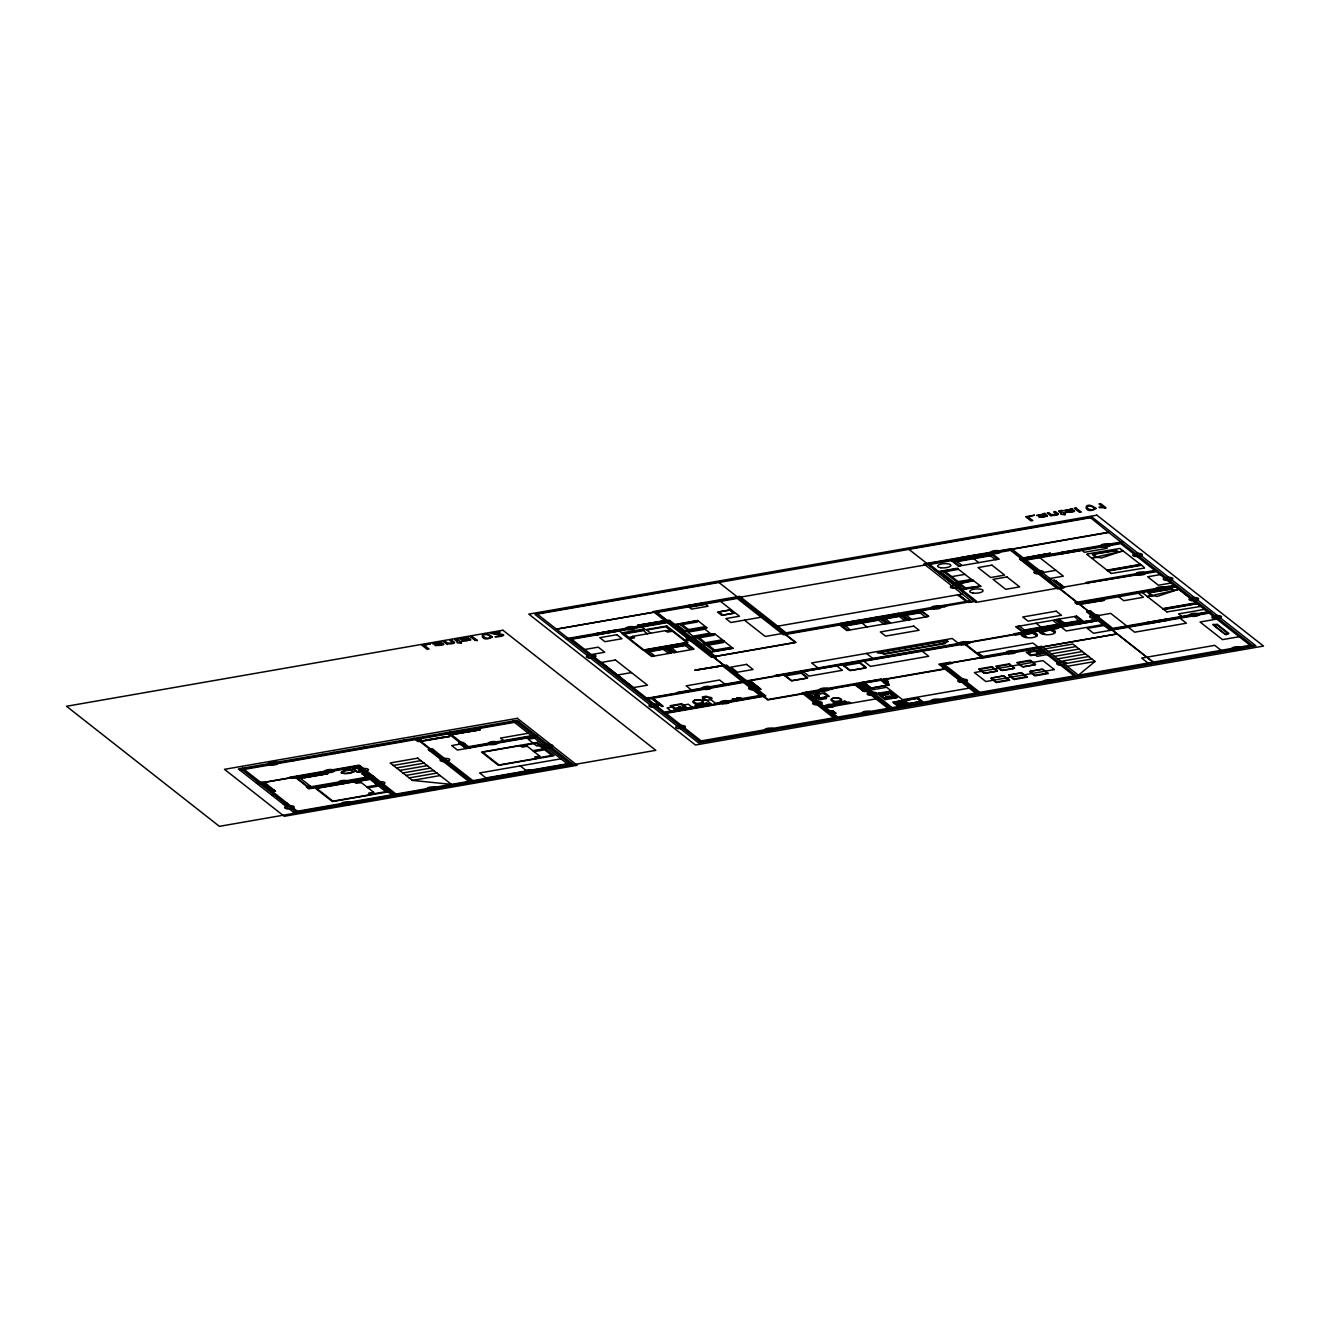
<?xml version="1.0" encoding="UTF-8"?>
<svg xmlns="http://www.w3.org/2000/svg" width="1330" height="1330" viewBox="0 0 1330 1330"><rect width="100%" height="100%" fill="white"/><g stroke="black" fill="none" stroke-linecap="round" stroke-linejoin="round"><path stroke-width="1.5" d="M886.512 694.061L884.982 694.393M652.598 656.322L671.949 652.93L664.751 647.245L644.285 650.819L651.717 656.505L652.614 656.288L645.898 651.018L664.136 647.843L670.869 653.113M674.676 652.564L694.027 649.156L686.829 643.487L666.38 647.062L673.795 652.747L674.692 652.531L667.993 647.245L686.214 644.069L693.146 649.389M887.526 623.587L880.344 617.951L887.775 623.637L907.991 620.096L900.809 614.377M901.092 614.327L908.506 620.029L909.404 619.813L902.704 614.527L920.925 611.351L928.739 616.472L921.54 610.769M961.856 589.722L981.008 586.331L973.011 580.329M1015.571 626.613L1022.787 632.282L1063.401 625.2L1056.436 619.398L1064.033 624.618L1082.254 621.442L1076.319 615.94L1083.867 621.642M1045.546 516.256L1045.463 516.306A3.325 1.064 -3.4 0 1 1040.193 516.771M483.106 635.358L483.488 636.388A25.37 8.046 -3.4 0 0 484.369 637.103C485.566 638.483 491.385 638.965 490.155 636.372A26.151 8.296 -3.4 0 0 489.274 635.657L487.063 634.676A2.693 0.848 -3.4 0 0 482.956 635.358M1086.909 506.896L1087.292 507.927A25.37 8.046 -3.4 0 0 1088.156 508.642C1089.403 510.171 1095.388 510.304 1093.942 507.91A26.151 8.296 -3.4 0 0 1093.077 507.195L1090.866 506.215M463.439 640.528A3.325 1.064 -3.4 0 0 468.758 640.062L468.642 639.531M882.688 693.928L887.31 693.645M886.661 697.036L891.266 696.77M434.744 643.62L439.748 643.072A4.705 1.496 -3.4 0 1 440.629 643.537M461.793 638.915L466.797 638.35A4.705 1.496 -3.4 0 1 467.661 638.816M1038.547 515.176L1043.551 514.61A4.705 1.496 -3.4 0 1 1044.416 515.076L1044.715 515.259A14.929 4.738 -3.4 0 0 1041.689 515.558M1065.596 510.454L1070.6 509.905A4.705 1.496 -3.4 0 1 1071.465 510.371L1071.764 510.554A14.929 4.738 -3.4 0 0 1068.738 510.853M883.652 694.31L884.666 694.393M888.673 696.704L890.319 696.754M887.293 694.061L883.602 695.041M891.266 697.186L892.114 697.369M443.655 644.718L434.993 645.532L436.589 645.166M470.637 640.079L462.042 640.811L463.638 640.462M1047.441 516.289L1038.88 517.104L1040.376 516.705M1074.507 511.551L1065.845 512.366L1067.425 512M452.449 642.856L447.661 643.105A7.498 2.377 -3.4 0 1 447.179 642.789L445.085 641.143L443.372 641.442L447.196 644.452L448.41 643.787A3.907 1.247 -3.4 0 0 451.518 643.77A3.741 1.18 -3.4 0 0 454.544 642.789M1056.253 514.394L1051.465 514.644A7.498 2.377 -3.4 0 1 1050.966 514.328L1048.871 512.682L1047.176 512.981L1050.999 515.99L1052.213 515.325A3.907 1.247 -3.4 0 0 1055.322 515.325A3.741 1.18 -3.4 0 0 1058.348 514.344M884.55 693.562L886.462 693.695M678.084 693.296L677.07 692.498L741.924 681.193L722.124 665.482L694.709 670.254L726.513 665.083L765.831 695.972L666.031 713.346L701.11 740.91L833.644 717.818L801.94 692.897L860.443 682.706L892.164 707.626L1074.241 675.906L1039.029 648.259L982.155 658.167L980.576 656.92L1041.623 646.28L1078.43 675.175L1095.022 661.476L1072.828 644.036L1044.964 648.89M819.164 696.172L818.798 696.188M1036.27 652.382L1037.749 652.165M370.538 794.642L373.647 792.264L361.178 782.472L354.246 781.841L316.64 788.407L332.916 801.192L370.538 794.642L368.626 793.145L373.647 792.264M629.556 638.716L632.664 636.355L665.532 630.62L672.465 631.251L686.729 642.457L643.82 649.938L629.556 638.716L634.56 637.851L632.664 636.355M684.119 631.783L707.111 627.677L685.183 631.118L676.887 624.601L697.901 620.512L674.809 624.468M536.572 758.416L539.681 756.055L527.212 746.246L520.296 745.631L482.674 752.182L498.966 764.966L536.572 758.416L534.677 756.92L539.681 756.055M700.927 644.984L724.002 640.811L702.107 644.285L693.811 637.768L714.709 633.662L691.733 637.635M909.338 619.88L927.692 616.638M887.559 698.167L891.1 697.319M817.451 696.022L819.164 695.923M1037.982 652.531L1037.167 652.731L1041.423 651.883M678.466 707.211L679.796 707.128M1087.042 554.012L1119.927 548.442L1144.515 567.577M1144.415 568.06L1111.215 573.479M1142.819 592.482L1143.8 592.133M1200.225 606.497L1166.959 611.933M814.027 696.637L817.834 696.022M814.243 696.588L818.748 695.923M1037.999 652.199L1041.407 651.65M1092.545 554.128L1116.236 550.254M1093.925 554.244L1115.621 550.72M1148.322 592.582L1172.029 588.708M1149.702 592.715L1171.398 589.19M1036.652 652.332L1039.927 651.8M715.058 634.061L723.42 640.595M710.237 652.299L733.196 648.242L711.301 651.634L703.005 645.1L724.401 641.326L723.62 641.027M1040.093 651.733L1041.207 651.667M680.977 708.441L680.179 708.574M672.498 705.831L681.01 704.435M684.119 707.161L675.673 708.541M826.861 696.188C821.258 701.908 805.016 691.899 824.035 693.612M1028.489 652.365L1037.367 650.852L1040.609 653.23M1040.442 653.446L1031.415 654.909M889.537 697.535L890.402 697.236M1121.439 551.302L1101.406 557.985A7.282 2.311 -3.4 0 0 1091.614 558.118L1123.268 550.886M1177.216 589.772L1157.183 596.455A7.282 2.311 -3.4 0 0 1147.408 596.588L1179.045 589.356M957.766 569.489L944.001 571.9M356.207 771.151L353.248 772.082A7.382 2.344 -3.4 0 1 341.494 773.112L341.079 772.813A7.382 2.344 -3.4 0 1 350.671 770.053L354.495 769.804M360.979 771.45L357.986 771.915M696.272 705.133L706.662 703.387M834.392 703.171L844.783 701.425M845.697 702.423L835.423 704.168M1040.376 653.462L1037.067 650.852M457.37 639.547L458.168 638.865M1061.174 511.102L1061.972 510.421M807.293 678.184L791.566 680.794M865.73 667.993L850.053 670.603M733.296 699.863L732.697 699.131M739.763 698.749L739.181 698.017M973.527 580.628L955.838 583.72L962.754 589.157L980.459 586.081M1074.557 616.521L1079.162 621.143M815.207 696.903L814.293 696.87M1043.269 513.663L1045.064 513.347M1070.317 508.958L1072.113 508.642M1104.931 508.01L1106.028 507.827L1100.725 503.654L1099.012 503.954L1103.152 507.195A11.372 3.608 -3.4 0 0 1098.946 507.195L1099.578 507.678A9.21 2.926 -3.4 0 1 1104.997 507.994M439.465 642.124L441.261 641.808M466.514 637.403L468.31 637.103M959.346 557.885L978.863 554.494L980.277 555.607M556.372 629.123L738.034 597.469M1012.629 549.706L1008.606 550.404L1013.261 550.204M556.472 629.19L738.133 597.552M1008.722 550.653L929.653 564.435L976.469 601.193L968.473 602.473L958.814 594.61M654.46 612.498L658.633 611.767M659.015 612.066L737.252 598.433L783.553 634.809L946.179 606.347L944.633 605.399M954.159 561.609L992.33 554.942M957.101 561.593L990.451 555.79M959.695 565.948L997.866 559.298M957.667 568.209L938.664 571.518L954.092 583.621L973.244 580.312M958.115 568.575L940.559 571.634L955.056 583.006L972.629 579.947M1023.152 557.968L1050.567 553.197L1019.528 558.966L1057.45 588.924L1064.017 587.777L1063.169 587.112M1046.677 553.978L1027.674 557.669M641.891 624.917L661.276 621.542M729.322 610.021L717.485 612.083L721.708 615.391L733.562 613.33M565.932 638.749L665.731 621.359M719.031 611.95L729.488 610.138M1020.11 559.598L1123.285 541.659M615.574 630.254L596.073 633.645L597.502 634.776M665.881 621.459L670.054 620.744M1058.996 553.014L1078.497 549.606M1077.416 550.105L1060.376 552.765M597.336 634.643L616.854 631.251M1060.259 554.012L1079.761 550.603M667.327 622.606L571.701 639.264L646.297 697.851L651.334 697.951M1025.912 560.146L1120.691 543.621L1154.822 570.437L1086.394 582.357L1087.973 583.604M722.955 615.025L733.395 613.213M951.731 576.638L964.915 574.344M680.677 624.901L697.269 622.024L697.502 621.01M631.966 636.887L628.907 637.419L624.468 633.928L643.404 630.62L647.427 633.778M667.078 630.769L670.137 630.237L665.698 626.746L646.762 630.038L650.769 633.196M672.465 631.251L667.444 632.116L665.532 630.62M956.669 581.842L971.282 579.498M686.945 629.838L703.537 626.945L705.798 627.527M761.176 617.236L730.852 622.507L725.848 618.583L739.463 616.222L720.528 601.343M958.98 583.986L973.011 580.728M584.751 649.506L598.234 647.161L604.701 652.232L591.218 654.593M1041.939 572.731L1055.87 570.304M964.217 588.093L979.927 586.164M697.585 638.084L714.193 635.191L714.426 634.177M1049.42 578.6L1063.352 576.173L1039.844 557.719M777.684 626.181L962.255 594.044M958.963 595.807L960.077 595.607M1106.976 570.171L1140.409 564.352M1107.358 570.47L1140.791 564.652M1107.74 570.769L1141.173 564.951M1108.106 571.069L1141.556 565.25M646.779 651.7L665 648.525M668.857 647.943L687.095 644.767M649.489 651.7L663.288 649.289M1055.056 581.011L1056.17 580.828M671.567 647.943L685.366 645.532M703.869 643.005L720.461 640.112L722.722 640.694M706.779 645.416L723.37 642.523L723.62 641.509M965.098 600.628L966.212 600.429L959.828 595.657M652.432 656.139L654.31 655.54L648.99 651.318M670.653 652.964L668.042 653.03L662.789 648.907M674.51 652.365L676.388 651.783L671.085 647.56M692.731 649.19L690.12 649.273L684.884 645.15M781.957 633.562L765.249 636.471L744.468 620.146M861.341 620.196L878.581 616.887M880.011 616.937L897.567 613.878M785.116 633.911L974.391 601.044M1061.19 585.832L1062.304 585.632M1061.074 587.079L1063.584 586.63L1053.792 580.013L1062.886 587.162M1086.71 582.606L1085.729 583.172M1058.564 587.993L976.087 602.374L927.875 564.502L738.699 597.453L796.005 642.457L711.417 657.236L653.246 611.551L739.646 596.306L786.146 632.831L970.701 600.678L923.885 563.903L1011.315 548.675L1062.338 588.06M1058.846 587.943L1157.482 570.769M842.439 625.981L880.626 619.331M882.837 618.832L901.058 615.657M903.569 615.208L921.806 612.033M845.381 625.981L878.731 620.179M885.531 618.832L899.329 616.422M906.279 615.208L920.077 612.814M713.063 650.353L729.655 647.461L731.916 648.043M1160.159 574.61L1147.657 576.788L1158.413 585.233L1170.899 583.055M847.958 630.32L886.146 623.687M888.473 623.255L890.368 622.673L885.049 618.45M906.694 620.079L904.084 620.162L898.847 616.039M909.221 619.647L911.1 619.049L905.797 614.826M927.442 616.472L924.832 616.555L919.595 612.432M617.536 675.008L631.467 672.581M1077.765 602.823L1176.501 585.715M698.832 669.655L718.616 666.579M723.088 666.413L727.277 665.682M1057.267 619.331L1075.737 616.322M1016.968 626.546L1055.139 619.896M1096.785 615.807L1110.716 613.379L1126.743 625.981M1024.383 630.054L1057.732 624.236M1064.881 623.155L1078.68 620.761M1022.504 630.886L1060.675 624.236M1063.152 623.92L1081.373 620.744M746.13 680.495L749.156 680.943M1075.022 623.321L1094.524 619.93M1162.753 608.641L1196.185 602.823M293.265 760.261L323.356 755.024M334.728 753.046L364.819 747.809M374.611 746.097L404.702 740.86M1163.135 608.941L1196.568 603.122M1076.286 624.319L1095.787 620.927M239.965 770.153L518.65 721.608M747.66 681.692L750.702 681.193L761.076 689.339L759.729 689.572L748.823 681.01M1163.517 609.24L1196.95 603.421M447.711 734.326L451.884 733.595M1163.9 609.539L1197.333 603.72M785.099 675.956L801.807 673.047M843.619 665.765L860.327 662.855M1022.388 634.693L1033.327 632.797M1040.309 631.584L1051.249 629.672M456.572 733.512L476.356 730.436M1024.017 634.693L1032.296 633.246M1041.939 631.567L1050.218 630.137M653.03 699.613L654.36 699.381M750.851 682.589L752.198 682.356M417.304 740.993L421.477 740.261M420.613 741.026L449.873 736.421L422.458 741.192L418.102 737.601M420.729 741.126L418.052 741.591L413.913 738.333M1025.779 637.353L1026.91 637.004L1023.718 634.46M1037.101 635.557L1031.997 633.03M1043.701 634.227L1044.831 633.878L1041.639 631.351M1055.023 632.432L1049.919 629.905M1102.853 624.585L1066.261 630.969L1061.323 627.078M1104 625.482L1087.292 628.392L1093.509 633.28L1209.186 613.13L1250.117 645.266L1078.43 675.175M792.248 680.578L806.878 678.034M850.768 670.387L865.398 667.826M1204.431 609.389L1178.53 613.911L1181.688 616.405M660.378 705.382L661.725 705.149M758.216 688.375L759.546 688.142M1147.491 622.507L1166.992 619.115M461.377 742.423L458.7 742.888L465.982 748.674M461.51 742.522L462.84 742.29L470.155 747.942M459.382 743.503L463.555 742.772M1148.754 623.504L1168.255 620.113M430.887 749.089L428.21 749.555L470.321 782.639M460.147 744.102L451.685 745.565L457.404 750.054L537.287 736.255M671.983 707.061L667.111 707.909L670.918 710.902M683.554 705.05L688.342 704.218L692.149 707.194M431.003 749.189L432.35 748.956L474.494 781.907M460.712 744.551L464.901 743.819M428.975 750.153L433.148 749.438M528.359 733.246L500.496 738.1L503.671 740.594M678.948 707.46L679.83 707.51M430.305 751.201L434.478 750.486M738.15 698.15L736.803 698.134L738.15 698.15A6.268 1.995 -3.4 0 0 738.632 698.699L741.059 698.15M740.561 697.768L739.114 698.499M736.105 699.081L732.148 699.231L734.592 699.281M733.262 699.846L736.321 699.248M737.768 698.849L741.126 698.466L740.178 697.735M256.407 783.071L262.625 782.007L263.639 782.805M464.403 747.427L535.707 735.008M257.987 784.318L265.152 783.038L275.543 791.2L274.213 791.433L263.307 782.871M360.796 766.396L290.721 778.1M299.433 777.551L294.778 777.9M357.62 767.925L353.098 768.707L357.604 772.248L362.142 771.467M1040.093 649.09L1039.262 649.223L1046.045 653.762M265.335 784.467L266.665 784.235M304.47 777.651L323.872 774.276M300.58 778.449L327.995 773.661L295.426 778.25M418.019 758.1L390.172 762.955L412.367 780.394L451.485 784.384L417.653 758.167M534.594 738.15L528.193 739.264L536.805 746.03L543.205 744.916M1216.767 619.082L1200.059 621.991L1222.503 639.63L1239.227 636.721M830.851 688.076L833.378 688.458M856.487 683.62L854.824 683.903L855.672 684.568M881.408 679.314L860.759 682.656L881.158 679.115L888.773 685.083L868.374 688.641L888.523 684.884M357.072 771.832L356.789 771.882M393.331 765.448L421.194 760.594M832.131 689.073L833.095 688.508M857.767 684.618L855.257 685.05L865.032 691.667L855.938 684.518M1048.123 651.384L1075.987 646.53M807.692 693.429L832.214 689.156L830.635 687.909M808.357 693.944L818.399 692.199L820.244 693.645M856.52 686.047L857.634 685.848M809.421 694.775L816.204 699.297L815.357 699.447M1045.646 653.928L1039.478 649.09M811.333 695.208L824.849 692.847L829.222 696.288L815.722 698.649M364.437 773.262L361.876 773.711L363.273 774.625A6.268 1.995 -3.4 0 1 364.902 774.276L364.62 774.06A6.268 1.995 -3.4 0 1 362.874 774.309L363.273 774.625M362.408 773.877L365.235 773.378M396.506 767.942L424.37 763.088M1047.092 654.593L1037.067 656.338L1035.206 654.875M1051.299 653.878L1079.162 649.023M362.408 774.126L364.088 773.944M272.683 790.236L274.03 790.003M365.617 774.193L363.705 774.526L366.232 774.675M527.212 746.246L522.191 747.128L520.296 745.631M365.9 775.373L364.337 775.639L365.235 776.088M870.385 687.444L863.536 683.038M364.719 775.673L367.695 775.307M364.852 776.055L367.429 775.606L365.983 774.725M399.682 770.436L427.545 765.581M979.196 669.472L992.562 667.145M996.519 666.679L1009.886 664.352M1017.483 663.022L1030.866 660.694M1054.474 656.372L1082.337 651.517M310.472 786.213L306.332 786.811L307.097 787.41M373.165 776.121L306.931 787.443L308.743 788.856L374.761 777.368M862.655 690.852L863.768 690.669M869.953 690.187L886.678 687.278L902.538 699.73L969.271 688.109M816.421 700.278L826.445 698.533L824.633 697.103M271.968 795.29L276.158 794.559M402.857 772.93L430.721 768.075M1057.649 658.865L1085.513 654.011M371.203 778.582L315.493 788.291L332.4 801.591L388.127 791.882M275.426 795.606L277.106 795.307M532.815 750.652L543.405 748.807L536.206 743.171L524.519 745.199L525.666 746.113M534.078 751.65L544.668 749.804L551.867 755.457L540.163 757.485L538.999 756.571M984.915 673.163L996.619 671.118M985.098 673.312L996.802 671.268M1002.238 670.37L1013.942 668.325M1023.202 666.712L1034.906 664.668M1002.421 670.519L1014.125 668.475M1023.402 666.862L1035.106 664.817M361.178 782.472L356.157 783.337L354.246 781.841M406.016 775.423L433.879 770.569M1060.825 661.359L1088.688 656.505M833.245 703.154L845.149 701.076L846.861 702.423M409.191 777.9L437.055 773.046M1063.983 663.836L1091.847 658.982M824.184 706.38L849.139 702.024L850.718 703.271M991.365 677.951L1003.069 675.906M1009.104 674.909L1020.808 672.864M1030.085 671.251L1041.789 669.223M366.781 786.878L377.371 785.033L370.172 779.38L358.468 781.425L359.632 782.323M991.548 678.101L1003.252 676.056M1009.304 675.058L1021.008 673.013M1030.268 671.401L1041.972 669.372M825.78 707.626L875.938 698.882M368.044 787.859L378.634 786.03L385.816 791.666L374.112 793.711L372.949 792.796M412.367 780.394L440.23 775.54M1067.159 666.33L1095.022 661.476M284.953 803.087L286.615 802.788M283.39 804.268L287.563 803.536M895.805 697.652L896.653 697.502M995.605 682.074L1008.971 679.746M1013.344 679.048L1026.727 676.704M1034.324 675.391L1047.691 673.063M832.946 710.785L831.267 710.985L832.381 712.032M830.12 711.533L833.095 711.168M560.894 758.815L479.615 772.963L485.965 777.95L567.245 763.786M831.898 711.484L833.478 711.201L832.563 710.752M831.566 712.165L834.093 712.315L832.181 712.647M834.525 712.215L834.941 712.548A6.268 1.995 -3.4 0 0 833.179 712.797L832.863 712.531A6.268 1.995 -3.4 0 0 834.525 712.215L835.922 713.129L833.361 713.578M894.359 702.14L916.653 698.25M833.727 712.913L835.406 712.714M916.137 698.649L894.508 702.406L898.216 705.316L919.828 701.558M832.58 713.462L835.39 712.98M894.824 702.656L904.167 701.026L907.243 703.437M894.94 702.739L904.284 701.11M835.755 713.262L833.312 712.764M895.256 702.988L904.699 701.442M895.672 703.321L905.015 701.691L895.772 703.404M896.104 703.653L905.547 702.107M896.536 704.002L905.88 702.373M896.653 704.085L905.996 702.456M896.969 704.335L906.412 702.789M897.418 704.701L906.761 703.071M897.517 704.784L906.861 703.154M898.698 705.532L920.992 701.658M293.199 811.965L571.867 763.42M1076.751 676.355L978.947 693.379L942.272 664.568L1117.034 633.928L982.355 657.286L964.583 643.338L1099.162 619.88L1153.925 662.905L1077.034 676.305L1040.127 647.311M996.586 559.514L995.472 559.531M884.832 623.903L883.718 623.92M1173.891 586.896L1176.086 587.045M1018.248 626.314L1019.428 626.314M1038.181 652.348L1040.193 652.049M679.065 707.011L680.195 707.128M1070.451 509.39L1063.618 510.62L1067.275 511.501A8.811 2.793 -3.4 0 0 1068.256 511.385L1068.987 511.302A19.002 6.035 -3.4 0 1 1072.263 510.936M1068.372 511.385L1065.879 510.87M1058.68 619.281L1065.363 623.537M886.146 679.048L882.837 679.464L884.217 682.905M888.008 684.834L887.127 684.917L885.248 679.115L883.22 679.514L884.683 683.304M439.598 642.556L432.765 643.836L436.44 644.668A8.811 2.793 -3.4 0 0 437.42 644.551L438.152 644.468A19.002 6.035 -3.4 0 1 441.41 644.102M1043.402 514.095L1036.569 515.342L1040.226 516.206A8.811 2.793 -3.4 0 0 1041.224 516.106M466.647 637.835L459.814 639.132L463.488 639.946A8.811 2.793 -3.4 0 0 464.469 639.846L465.184 639.763A19.002 6.035 -3.4 0 1 468.459 639.381M888.008 697.834L886.744 697.469M881.873 693.695L882.97 693.794M887.043 694.16L888.141 694.26M885.83 696.804L886.944 696.903M883.968 694.709L882.771 694.36M365.085 774.492L364.237 774.393M681.293 708.125L679.929 707.527M681.043 708.125L679.863 707.311M814.359 696.903L814.093 696.903M1038.88 515.591L1041.939 516.007A19.002 6.035 -3.4 0 1 1045.214 515.641M836.936 702.506L834.509 701.691A7.382 2.344 -3.4 0 1 833.262 698.017L834.442 697.818A7.382 2.344 -3.4 0 1 841.308 700.511L841.458 701.725M698.815 704.468L696.388 703.653A7.382 2.344 -3.4 0 1 695.141 699.979L696.322 699.78A7.382 2.344 -3.4 0 1 703.188 702.473L703.337 703.686M435.043 644.036L437.869 644.003A14.929 4.738 -3.4 0 1 440.912 643.703L440.679 643.52M830.701 711.334L831.815 712.132M1036.802 635.524L1032.795 632.382L1021.872 634.277L1025.879 637.436M906.927 620.245L900.177 614.959L881.956 618.134L888.639 623.388M999.262 559.215L992.047 553.563L951.432 560.628L958.647 566.297M998.032 559.431L991.365 554.194L953.194 560.844L959.861 566.081M989.919 555.375L995.023 559.365M1056.186 619.547L1063.401 625.2M1054.973 619.747L1061.639 624.984L1023.468 631.634L1016.802 626.413M1053.161 620.644L1058.264 624.651M973.776 558.7L978.78 562.623M1036.053 623.221L1041.058 627.145M956.569 561.177L961.673 565.183M957.667 568.642L972.163 580.03M1019.827 626.463L1024.915 630.47M945.414 571.667L958.066 581.592M943.086 571.185L957.583 582.557M1176.186 587.112L1200.292 606.031M1172.262 588.824L1174.307 590.437M1171.647 589.306L1173.359 590.653M1116.485 550.371L1118.53 551.967M1115.853 550.836L1117.566 552.183M1104.715 546.414L1107.142 548.326L1084.432 552.283L1082.005 550.371M1149.502 593.163L1152.395 595.441M1148.123 593.03L1151.447 595.657M1180.026 618.217L1186.377 623.205L1134.64 632.216L1128.305 627.228M1221.09 650.32L1214.739 645.349L1141.655 658.084L1147.99 663.055M1093.709 554.693L1096.618 556.971M1142.753 592.931L1166.859 611.867M1092.329 554.577L1095.654 557.187M1138.164 593.114L1143.451 597.27L1123.75 600.711L1118.464 596.555M1086.976 554.46L1111.082 573.396M1078.331 549.49L1079.927 550.736M1166.826 618.999L1168.422 620.245M1077.101 549.855L1078.098 550.903M1165.313 619.414L1166.859 620.362M1060.974 552.964L1061.922 553.712M1149.153 622.224L1150.101 622.972M1058.83 552.881L1060.409 554.128M1147.325 622.39L1148.904 623.637M1085.463 583.222L1156.418 571.684L1173.858 585.383L1074.889 602.623L1076.835 604.153L1175.437 586.63L1207.607 611.883L1112.828 628.392L1090.733 611.052L1086.56 611.783L1096.336 619.464L1013.842 633.828L1015.422 635.075L1097.915 620.711L1110.234 630.37M1055.92 580.861L1062.171 585.665M1080.758 603.454L1081.706 604.202L1104.565 600.229L1077.416 604.036M1090.484 611.102L1087.142 611.684M1094.357 619.813L1095.953 621.043M1092.844 620.229L1094.39 621.177M1076.685 623.038L1077.633 623.787M1074.856 623.205L1076.436 624.452M977.467 554.726L978.448 555.774M961.341 557.852L962.288 558.583M1051.099 628.907C1064.898 634.077 1040.575 637.818 1038.813 631.052M1054.723 632.398L1050.717 629.256L1039.777 631.168L1043.801 634.31M959.196 557.769L960.775 558.999M1033.177 632.033C1046.76 636.92 1022.77 641.126 1020.891 634.161M960.26 583.754L965.497 587.877M958.149 583.321L965.065 588.758M1037.899 646.929L1032.978 643.055L977.932 652.631L982.87 656.521M976.27 602.241L927.625 564.036L1009.819 549.722L1098.746 619.547L744.617 681.243L713.528 656.837M968.689 601.027L970.268 602.274M1029.004 650.004L1030.833 651.434M957.7 594.809L966.361 601.625M1028.356 652.564L1031.265 654.859M1042.936 669.323L1048.323 673.562L1034.956 675.889L1029.57 671.65M1042.437 669.406L1047.192 673.146M1035.621 664.435L1030.235 660.195L1016.851 662.523L1022.238 666.762M1030.368 660.777L1035.122 664.518M1030.068 671.567L1034.823 675.308M1017.982 662.938L1022.753 666.663M943.053 605.499L944.633 606.746M1021.972 672.98L1027.359 677.203L1013.992 679.547L1008.589 675.308M1021.457 673.063L1026.228 676.804M1014.64 668.076L1009.254 663.853L995.887 666.18L1001.274 670.403M1009.387 664.435L1014.142 668.175M1009.088 675.224L1013.859 678.948M997.018 666.579L1001.773 670.32M1004.216 676.022L1009.62 680.245L996.237 682.573L990.85 678.35M997.334 670.869L991.931 666.646L978.564 668.973L983.951 673.213M992.064 667.228L996.818 670.968M1003.718 676.106L1008.473 679.846M958.548 643.471L952.214 638.483L811.666 662.955L818.017 667.943M991.349 678.25L996.104 681.991M979.695 669.389L984.449 673.113M898.482 613.263L900.061 614.51M896.802 613.562L898.398 614.793M979.794 692.365L944.583 664.701L952.064 663.404L950.485 662.157L938.814 664.185L975.605 693.096M879.695 616.688L881.241 617.635M878.615 617.187L879.562 617.935M922.322 651.301L928.656 656.272L870.485 666.413L864.151 661.426M886.329 623.82L879.662 618.583L841.474 625.233L848.141 630.47M878.199 619.763L883.303 623.753M861.025 619.946L862.572 620.894M859.912 620.129L842.356 623.188M859.945 620.428L861.059 621.31M862.056 623.072L867.06 627.012M842.954 623.388L843.902 624.136M844.849 625.566L849.953 629.572M840.809 623.305L842.389 624.551M839.712 625.017L846.911 630.686M866.445 653.412L872.796 658.4M917.8 698.35L921.507 701.259M917.284 698.749L920.343 701.159M859.546 662.24L866.279 667.527M859.712 662.972L865.647 667.643M879.928 679.563L887.043 685.149M905.281 700.844L908.357 703.254M889.421 691.55L896.819 697.369M892.147 693.994L893.494 695.058M891.366 694.127L892.713 695.191M888.024 691.8L895.423 697.618M887.343 691.667L895.273 697.901M893.843 702.523L897.534 705.432M844.234 665.665L850.186 670.337M842.821 665.15L849.554 670.436M878.714 693.163L886.628 699.397M863.918 682.356L871.034 687.943M861.69 682.739L868.789 688.325M861.358 682.805L868.457 688.375M837.119 666.147L842.405 670.287L808.973 676.122L803.686 671.966M856.271 683.437L887.991 708.358L837.833 717.086L806.113 692.182M857.385 685.898L863.519 690.702M856.769 685.997L862.904 690.819M730.286 610.104L733.994 613.014M729.871 610.171L733.578 613.08M844.999 701.509L845.863 702.19M801.026 672.431L807.759 677.718M801.192 673.163L807.144 677.835M824.184 693.678L827.094 695.956M835.24 702.805L833.212 702.839L834.974 704.501M718.882 611.833L723.104 615.158M834.243 703.387L835.107 704.069M705.066 602.507L706.662 603.754M703.836 602.889L687.128 605.798M703.869 603.172L704.833 603.92M814.858 695.307L817.767 697.585M809.82 694.609L815.972 699.43L809.654 694.626M785.731 675.856L791.666 680.528M832.43 712.614L833.361 713.429M784.301 675.341L791.051 680.628M776.87 675.108L778.449 676.355M687.71 605.998L688.674 606.746M776.238 676.222L970.152 642.972L968.556 641.725L774.891 675.49L775.905 676.288M685.565 605.915L687.161 607.162M698.167 620.877L706.496 627.428M724.285 641.393L732.597 647.926M682.207 624.635L688.491 629.572M699.131 637.802L705.415 642.739M708.325 645.15L714.609 650.087M679.663 624.119L687.959 630.636M696.588 637.286L704.883 643.803M705.781 644.618L714.077 651.151M751.882 682.423L759.38 688.175M751.018 682.573L758.516 688.325M658.383 611.567L659.148 612.166L654.36 612.265M656.222 611.817L713.312 656.671L795.224 642.39L718.366 582.025L536.705 613.679L568.841 638.915L668.042 621.625L655.673 611.916M666.047 621.442L664.9 620.545L637.486 625.316L669.289 620.146L716.355 657.103L711.583 657.203M724.883 684.169L719.596 680.012L686.164 685.848L691.45 689.987M739.596 697.934L740.66 698.782M738.034 699.048L735.689 698.749L736.421 699.331M642.041 627.012L644.485 628.924L621.775 632.881L619.331 630.969M734.675 699.63L733.528 698.998M733.113 699.065L734.193 699.913M615.424 630.121L617.004 631.368M708.74 704.385L707.028 703.038L695.125 705.116L696.854 706.463M614.177 630.487L597.469 633.396M614.227 630.786L615.175 631.534M706.878 703.47L707.743 704.152M697.12 704.767L695.307 704.983M696.122 705.349L696.987 706.031M679.065 692.149L680.661 693.395M598.068 633.612L599.015 634.36M689.522 707.543L673.695 710.419M686.928 707.71L681.808 703.67L670.237 705.698L675.374 709.721M681.16 704.501L684.268 706.945L675.557 708.524L672.382 706.031M652.847 698.183L663.238 706.346L661.908 706.579L651.002 698.017M654.061 699.43L661.559 705.183M653.329 699.563L660.678 705.332M648.308 697.502L649.888 698.749M467.711 638.816L467.961 638.999A14.929 4.738 -3.4 0 0 464.935 639.314L461.843 639.181M457.221 640.013L461.743 641.908L460.03 642.207L461.377 643.271L457.071 642.723L457.819 642.107L455.625 640.378M573.463 764.667L517.071 720.361L238.386 768.923L294.778 813.212M512.881 721.093L569.273 765.398M520.263 765.881L526.597 770.868M449.939 732.065L452.948 734.509L480.363 729.738L448.559 734.908L445.75 732.797M445.351 736.72L425.949 740.095M403.755 740.112L405.334 741.359M373.663 745.349L375.243 746.596M363.871 747.061L365.451 748.308M397.587 795.307L359.216 765.149L289.375 777.352L290.389 778.15M355.027 765.881L393.414 796.022M365.368 774.243L364.437 773.412M357.487 768.358L361.145 771.217M363.339 773.362L364.487 774.093M365.434 774.825L366.531 775.872M333.78 752.298L335.36 753.545M354.096 768.94L357.737 771.816M322.392 754.276L323.988 755.523M292.301 759.53L293.897 760.76M297.371 775.922L312.916 788.141M291.337 776.986L292.933 778.216M265.634 784.417L272.983 790.186M242.559 768.191L298.967 812.48M274.479 794.858L285.9 803.819M443.389 644.003L441.676 642.639A16.575 5.254 -3.4 0 1 441.327 642.307M1072.446 511.086L1072.595 511.551A3.325 1.064 -3.4 0 1 1067.242 512.067M441.593 644.252L441.676 644.767A3.325 1.064 -3.4 0 1 436.39 645.233M1060.974 511.501L1065.546 513.463L1063.834 513.762L1065.164 514.81L1060.875 514.278L1061.623 513.663L1059.428 511.934A9.127 2.893 -3.4 0 1 1058.863 511.402M679.032 707.444L680.029 708.242L679.447 707.61M1056.336 514.062L1053.659 511.851L1055.372 511.551L1057.915 513.58A8.163 2.594 -3.4 0 1 1058.298 513.945M452.549 642.506L449.856 640.312L451.568 640.013L454.129 642.024A8.163 2.594 -3.4 0 1 454.494 642.407M1086.743 506.896A2.693 0.848 -3.4 0 1 1090.949 506.165M1072.179 509.141A16.575 5.254 -3.4 0 0 1072.529 509.473L1074.224 510.836A7.947 2.527 -3.4 0 1 1074.49 511.069M1058.747 511.086A4.023 1.28 -3.4 0 1 1061.955 510.504M1045.131 513.846A16.575 5.254 -3.4 0 0 1045.48 514.178L1047.176 515.541A7.947 2.527 -3.4 0 1 1047.441 515.791M468.376 637.602A16.575 5.254 -3.4 0 0 468.725 637.935L470.421 639.298A7.947 2.527 -3.4 0 1 470.687 639.531M455.675 640.378A9.127 2.893 -3.4 0 1 455.076 639.863M454.943 639.531A4.023 1.28 -3.4 0 1 458.152 638.949M443.372 644.003A7.947 2.527 -3.4 0 1 443.638 644.252M887.625 679.298A2.993 0.948 -3.4 0 1 887.26 679.713M887.625 679.131A2.993 0.948 -3.4 0 0 886.911 678.649L886.944 678.749A2.81 0.898 -3.4 0 1 887.409 679.098M887.426 679.364A2.81 0.898 -3.4 0 1 887.226 679.613M737.069 698.35A6.268 1.995 -3.4 0 1 737.884 698.815M492.349 636.92C478.966 644.801 478.933 626.513 492.349 636.97M1096.153 508.476C1083.169 516.323 1082.454 498.251 1096.153 508.426M501.726 635.274C480.163 639.281 520.263 635.142 495.009 633.546A7.232 2.294 -3.4 0 1 493.247 633.363L500.097 632.166L490.271 633.28L495.791 634.194A27.598 8.761 -3.4 0 1 499.482 634.443L501.726 635.308M341.677 772.514L342.392 773.079A6.866 2.178 -3.4 0 0 352.816 771.749L351.103 770.403A6.866 2.178 -3.4 0 0 341.677 772.514M1228.055 633.645L1226.11 634.759L1212.91 624.385L1216.468 624.551L1228.055 633.645M947.908 641.459L944.765 643.055L883.702 653.695L877.384 652.797L946.927 640.678L947.908 641.459M695.224 700.228L695.091 700.262A6.866 2.178 -3.4 0 0 697.519 703.454L702.057 702.672A6.866 2.178 -3.4 0 0 696.953 699.946L695.224 700.228M833.345 698.267L833.212 698.3A6.866 2.178 -3.4 0 0 835.639 701.492L840.178 700.711A6.866 2.178 -3.4 0 0 835.074 697.984L833.345 698.267M1054.374 669.572L985.846 681.542L974.391 672.548L1042.953 660.611L1054.374 669.572M1034.374 515.209L1025.663 516.738L1030.95 520.878L1032.795 520.562L1028.14 516.905L1034.374 515.209M1075.937 507.977L1074.224 508.276L1078.048 511.285L1079.761 510.986L1075.937 507.977M1080.475 511.535L1078.763 511.834L1081.224 512.133L1080.475 511.535M1096.868 515.176L528.808 614.127L695.44 745.016L1263.5 646.064L1096.868 515.176M1090.035 517.287L908.373 548.924L927.309 563.787L1108.422 532.233L1090.035 517.287M1092.412 517.403L535.059 614.493L698.516 742.871L1255.869 645.782L1092.412 517.403M502.923 630.237L66.5 706.263L219.384 826.346L655.806 750.32L502.923 630.237M430.571 643.67L421.876 645.183L427.146 649.339L428.992 649.023L424.337 645.349L430.571 643.67M472.133 636.438L470.421 636.721L474.261 639.73L475.957 639.431L472.133 636.438M476.672 639.996L474.96 640.295L477.42 640.578L476.672 639.996M1108.738 532.482L1010.933 549.523L1023.834 559.647L1121.639 542.623L1108.738 532.482M705.731 604.369L689.189 607.245L691.55 609.107L708.109 606.231L705.731 604.369M991.947 565.15L978.015 567.577L990.7 577.536L1004.632 575.109L991.947 565.15M668.358 621.875L569.157 639.165L644.867 698.616L744.052 681.342L668.358 621.875M1121.838 542.79L1023.485 559.913L1111.381 629.223L1210.017 612.033L1121.838 542.79M666.746 625.948L622.157 633.712L643.304 650.32L687.893 642.556L666.746 625.948M616.854 634.709L599.813 637.668L604.934 641.692L621.975 638.732L616.854 634.709M704.933 629.19L687.893 632.149L693.013 636.172L710.054 633.213L704.933 629.19M1006.96 576.937L993.028 579.365L1005.713 589.323L1019.645 586.896L1006.96 576.937M615.441 659.996L601.509 662.423L633.562 687.593L647.494 685.183L615.441 659.996M913.777 626.114L880.344 631.95L885.63 636.089L919.063 630.27L913.777 626.114M746.596 664.385L730.902 667.128L737.385 672.215L753.079 669.489L746.596 664.385M1056.186 611.168L1022.753 617.004L1028.04 621.143L1061.473 615.325L1056.186 611.168M942.372 641.16L881.308 651.8L884.35 654.194L945.414 643.554L942.372 641.16M517.353 718.316L224.487 769.339L284.254 816.288L577.137 765.282L517.353 718.316M416.44 738.715L241.462 769.189L259.217 783.154L358.136 765.914L395.027 794.891L471.086 781.641L416.44 738.715M447.911 733.229L417.271 738.566L471.934 781.508L570.57 764.334L534.726 736.172L466.73 748.009L447.911 733.229M515.907 721.392L449.307 732.996L467.711 747.443L534.294 735.839L515.907 721.392M744.484 681.675L645.283 698.948L663.254 713.063L762.456 695.789L744.484 681.675M963.751 643.471L745.033 681.575L767.875 699.514L945.913 668.491L940.842 664.518L981.507 657.419L963.751 643.471M743.52 682.44L647.893 699.098L664.451 712.099L711.251 703.952L702.307 696.92L706.496 696.205L715.44 703.221L760.062 695.457L743.52 682.44M1210.45 612.365L1111.813 629.556L1154.207 662.855L1252.843 645.665L1210.45 612.365M295.044 777.102L259.433 783.32L296.125 812.131L394.478 794.991L371.851 777.219L309.109 788.158L295.044 777.102M357.787 766.18L295.659 777.003L309.508 787.875L371.635 777.053L357.787 766.18M762.772 696.039L663.57 713.312L700.046 741.974L836.021 718.283L804.517 693.529L767.743 699.946L762.772 696.039M1039.744 649.871L1026.228 652.232L1030.617 655.673L1044.133 653.329L1039.744 649.871M859.13 684.019L805.631 693.346L837.135 718.084L890.635 708.774L859.13 684.019M946.328 668.824L859.679 683.919L891.183 708.674L977.833 693.578L946.328 668.824M537.254 742.373L481.526 752.082L498.434 765.365L554.161 755.656L537.254 742.373M1217.316 624.402L1213.293 625.1L1224.88 634.194L1228.903 633.496L1217.316 624.402M889.571 691.284L877.035 693.462L884.965 699.696L897.501 697.502L889.571 691.284M917.833 697.834L892.763 702.207L897.517 705.947L922.588 701.575L917.833 697.834M886.744 678.516L888.822 684.983L886.744 678.516M270.721 764.983A4.838 1.53 -3.4 0 0 277.937 763.254A4.838 1.53 -3.4 0 0 270.672 762.323A4.838 1.53 -3.4 0 0 270.721 764.983M526.73 772.797A4.838 1.53 -3.4 0 0 533.945 771.068A4.838 1.53 -3.4 0 0 526.68 770.137A4.838 1.53 -3.4 0 0 526.73 772.797M490.753 744.534A4.838 1.53 -3.4 0 0 497.969 742.805A4.838 1.53 -3.4 0 0 490.704 741.874A4.838 1.53 -3.4 0 0 490.753 744.534M545.616 747.527A4.838 1.53 -3.4 0 0 552.831 745.798A4.838 1.53 -3.4 0 0 545.566 744.883A4.838 1.53 -3.4 0 0 545.616 747.527M442.541 761.442A4.838 1.53 -3.4 0 0 449.756 759.713A4.838 1.53 -3.4 0 0 442.491 758.782A4.838 1.53 -3.4 0 0 442.541 761.442M361.261 771.467A4.838 1.53 -3.4 0 0 368.476 769.738A4.838 1.53 -3.4 0 0 361.211 768.823A4.838 1.53 -3.4 0 0 361.261 771.467M327.197 772.514A4.838 1.53 -3.4 0 0 334.395 770.785A4.838 1.53 -3.4 0 0 327.147 769.854A4.838 1.53 -3.4 0 0 327.197 772.514M340.979 783.42A4.838 1.53 -3.4 0 0 348.194 781.691A4.838 1.53 -3.4 0 0 340.946 780.76A4.838 1.53 -3.4 0 0 340.979 783.42M287.031 808.723A4.838 1.53 -3.4 0 0 294.229 806.994A4.838 1.53 -3.4 0 0 286.981 806.063A4.838 1.53 -3.4 0 0 287.031 808.723M377.687 784.65A4.838 1.53 -3.4 0 0 384.902 782.921A4.838 1.53 -3.4 0 0 377.654 782.007A4.838 1.53 -3.4 0 0 377.687 784.65M343.921 804.883A4.838 1.53 -3.4 0 0 351.137 803.154A4.838 1.53 -3.4 0 0 343.872 802.223A4.838 1.53 -3.4 0 0 343.921 804.883M628.359 629.572A4.838 1.53 -3.4 0 0 635.557 627.843A4.838 1.53 -3.4 0 0 628.309 626.912A4.838 1.53 -3.4 0 0 628.359 629.572M588.758 657.818A4.838 1.53 -3.4 0 0 595.973 656.106A4.838 1.53 -3.4 0 0 588.708 655.175A4.838 1.53 -3.4 0 0 588.758 657.818M688.508 640.445A4.838 1.53 -3.4 0 0 695.723 638.716A4.838 1.53 -3.4 0 0 688.458 637.785A4.838 1.53 -3.4 0 0 688.508 640.445M651.368 706.995A4.838 1.53 -3.4 0 0 658.583 705.266A4.838 1.53 -3.4 0 0 651.318 704.335A4.838 1.53 -3.4 0 0 651.368 706.995M704.817 700.095A4.838 1.53 -3.4 0 0 712.032 698.383A4.838 1.53 -3.4 0 0 704.767 697.452A4.838 1.53 -3.4 0 0 704.817 700.095M751.101 689.622A4.838 1.53 -3.4 0 0 758.316 687.893A4.838 1.53 -3.4 0 0 751.068 686.962A4.838 1.53 -3.4 0 0 751.101 689.622M704.501 689.372A4.838 1.53 -3.4 0 0 711.716 687.643A4.838 1.53 -3.4 0 0 704.451 686.712A4.838 1.53 -3.4 0 0 704.501 689.372M722.672 703.653A4.838 1.53 -3.4 0 0 729.887 701.924A4.838 1.53 -3.4 0 0 722.622 700.993A4.838 1.53 -3.4 0 0 722.672 703.653M678.167 728.491A4.838 1.53 -3.4 0 0 685.382 726.762A4.838 1.53 -3.4 0 0 678.134 725.831A4.838 1.53 -3.4 0 0 678.167 728.491M767.061 731.101A4.838 1.53 -3.4 0 0 774.26 729.372A4.838 1.53 -3.4 0 0 767.011 728.441A4.838 1.53 -3.4 0 0 767.061 731.101M815.041 704.651A4.838 1.53 -3.4 0 0 822.256 702.922A4.838 1.53 -3.4 0 0 814.991 701.991A4.838 1.53 -3.4 0 0 815.041 704.651M821.774 691.035A4.838 1.53 -3.4 0 0 828.972 689.306A4.838 1.53 -3.4 0 0 821.724 688.375A4.838 1.53 -3.4 0 0 821.774 691.035M827.593 707.311A4.838 1.53 -3.4 0 0 834.791 705.582A4.838 1.53 -3.4 0 0 827.543 704.651A4.838 1.53 -3.4 0 0 827.593 707.311M864.434 714.144A4.838 1.53 -3.4 0 0 871.649 712.414A4.838 1.53 -3.4 0 0 864.4 711.484A4.838 1.53 -3.4 0 0 864.434 714.144M933.377 702.124A4.838 1.53 -3.4 0 0 940.593 700.395A4.838 1.53 -3.4 0 0 933.327 699.464A4.838 1.53 -3.4 0 0 933.377 702.124M869.537 695.158A4.838 1.53 -3.4 0 0 876.753 693.429A4.838 1.53 -3.4 0 0 869.504 692.498A4.838 1.53 -3.4 0 0 869.537 695.158M960.227 682.174A4.838 1.53 -3.4 0 0 967.442 680.445A4.838 1.53 -3.4 0 0 960.177 679.514A4.838 1.53 -3.4 0 0 960.227 682.174M1059.195 664.933A4.838 1.53 -3.4 0 0 1066.411 663.205A4.838 1.53 -3.4 0 0 1059.146 662.274A4.838 1.53 -3.4 0 0 1059.195 664.933M1045.613 682.756A4.838 1.53 -3.4 0 0 1052.828 681.027A4.838 1.53 -3.4 0 0 1045.563 680.112A4.838 1.53 -3.4 0 0 1045.613 682.756M1008.622 653.712A4.838 1.53 -3.4 0 0 1015.837 651.983A4.838 1.53 -3.4 0 0 1008.572 651.052A4.838 1.53 -3.4 0 0 1008.622 653.712M1051.731 629.007A4.838 1.53 -3.4 0 0 1058.946 627.278A4.838 1.53 -3.4 0 0 1051.681 626.347A4.838 1.53 -3.4 0 0 1051.731 629.007M961.357 644.734A4.838 1.53 -3.4 0 0 968.556 643.005A4.838 1.53 -3.4 0 0 961.307 642.074A4.838 1.53 -3.4 0 0 961.357 644.734M933.943 608.907A4.838 1.53 -3.4 0 0 941.158 607.178A4.838 1.53 -3.4 0 0 933.893 606.247A4.838 1.53 -3.4 0 0 933.943 608.907M1092.03 617.868A4.838 1.53 -3.4 0 0 1099.245 616.139A4.838 1.53 -3.4 0 0 1091.98 615.225A4.838 1.53 -3.4 0 0 1092.03 617.868M1234.34 649.722A4.838 1.53 -3.4 0 0 1241.538 647.993A4.838 1.53 -3.4 0 0 1234.29 647.062A4.838 1.53 -3.4 0 0 1234.34 649.722M1191.813 616.322A4.838 1.53 -3.4 0 0 1199.028 614.593A4.838 1.53 -3.4 0 0 1191.763 613.662A4.838 1.53 -3.4 0 0 1191.813 616.322M1158.214 589.922A4.838 1.53 -3.4 0 0 1165.413 588.192A4.838 1.53 -3.4 0 0 1158.164 587.278A4.838 1.53 -3.4 0 0 1158.214 589.922M1138.264 575.009A4.838 1.53 -3.4 0 0 1145.463 573.297A4.838 1.53 -3.4 0 0 1138.214 572.365A4.838 1.53 -3.4 0 0 1138.264 575.009M1103.335 546.83A4.838 1.53 -3.4 0 0 1110.55 545.101A4.838 1.53 -3.4 0 0 1103.285 544.169A4.838 1.53 -3.4 0 0 1103.335 546.83M1214.273 618.533A4.838 1.53 -3.4 0 0 1221.472 616.804A4.838 1.53 -3.4 0 0 1214.224 615.873A4.838 1.53 -3.4 0 0 1214.273 618.533M1191.397 600.562A4.838 1.53 -3.4 0 0 1198.613 598.832A4.838 1.53 -3.4 0 0 1191.348 597.902A4.838 1.53 -3.4 0 0 1191.397 600.562M1165.695 580.379A4.838 1.53 -3.4 0 0 1172.894 578.65A4.838 1.53 -3.4 0 0 1165.645 577.719A4.838 1.53 -3.4 0 0 1165.695 580.379M1135.172 556.406A4.838 1.53 -3.4 0 0 1142.37 554.677A4.838 1.53 -3.4 0 0 1135.122 553.745A4.838 1.53 -3.4 0 0 1135.172 556.406M952.762 588.176A4.838 1.53 -3.4 0 0 959.977 586.447A4.838 1.53 -3.4 0 0 952.712 585.516A4.838 1.53 -3.4 0 0 952.762 588.176M1036.236 573.629A4.838 1.53 -3.4 0 0 1043.452 571.9A4.838 1.53 -3.4 0 0 1036.203 570.986A4.838 1.53 -3.4 0 0 1036.236 573.629M993.277 553.563A4.838 1.53 -3.4 0 0 1000.492 551.834A4.838 1.53 -3.4 0 0 993.227 550.903A4.838 1.53 -3.4 0 0 993.277 553.563M883.403 694.859A2.993 0.948 -3.4 0 0 887.991 693.861A2.993 0.948 -3.4 0 0 883.635 693.213A2.993 0.948 -3.4 0 0 883.403 694.859M887.359 697.967A2.993 0.948 -3.4 0 0 891.948 696.97A2.993 0.948 -3.4 0 0 887.592 696.322A2.993 0.948 -3.4 0 0 887.359 697.967M973.111 593.08A6.7 2.128 -3.4 0 0 983.103 590.686A6.7 2.128 -3.4 0 0 973.045 589.389A6.7 2.128 -3.4 0 0 973.111 593.08M940.875 567.76A6.7 2.128 -3.4 0 0 950.884 565.366A6.7 2.128 -3.4 0 0 940.825 564.086A6.7 2.128 -3.4 0 0 940.875 567.76M429.44 789.937A4.838 1.53 -3.4 0 0 436.639 788.208A4.838 1.53 -3.4 0 0 429.39 787.277A4.838 1.53 -3.4 0 0 429.44 789.937"/></g></svg>
